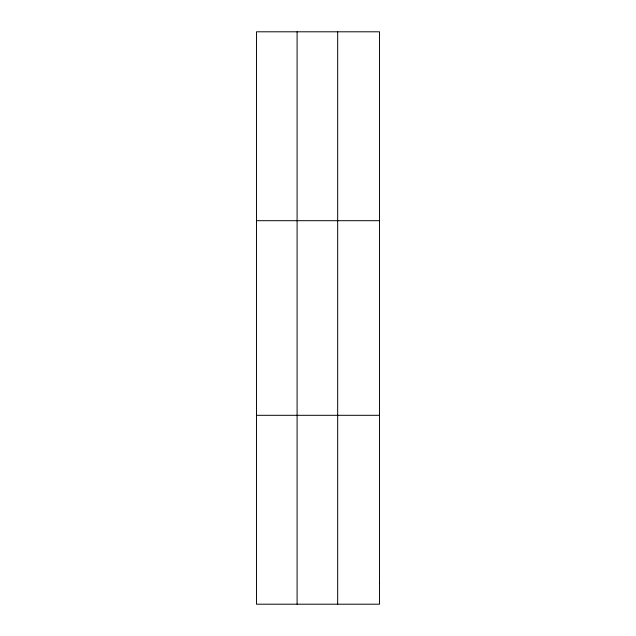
<?xml version="1.0" encoding="UTF-8"?>
<svg xmlns="http://www.w3.org/2000/svg" width="636" height="636" viewBox="0 0 636 636"><rect width="100%" height="100%" fill="white"/><g stroke="black" fill="none" stroke-linecap="round" stroke-linejoin="round"><path stroke-width="0.95" d="M297.091 31.8L297.091 604.2M337.676 31.8L337.676 604.2M256.499 220.692L379.501 220.692M256.499 415.308L379.501 415.308M379.501 583.212L379.501 604.2L256.499 604.2L256.499 31.8L379.501 31.8L379.501 583.212"/></g></svg>
